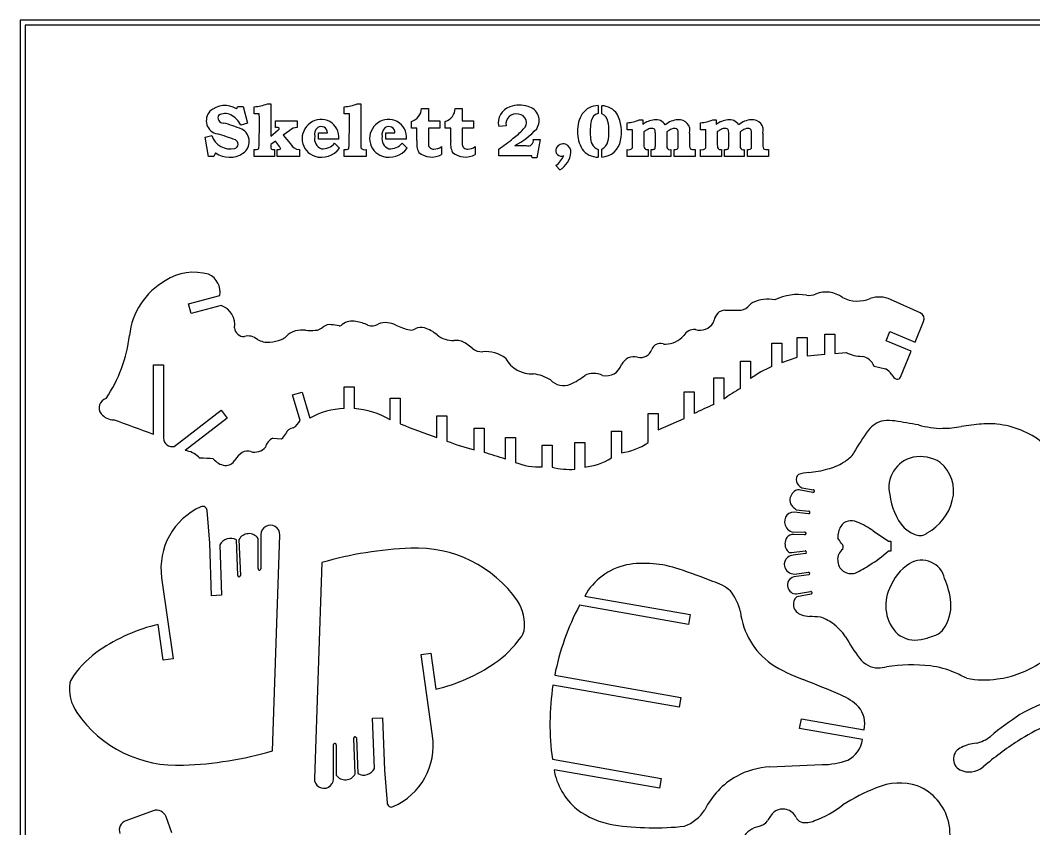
# Model space of a CAD drawing. Extents: x 0 to 427, y 0 to 340.
# Drawn here: x 0 to 210.9, y 172.1 to 340.3 of the extents above; entities that cross this region are included whole.
import ezdxf

# ---------------------------------------------------------------- set-up
doc = ezdxf.new("R2010")
doc.units = 0
doc.layers.add('RED', color=1, linetype='CONTINUOUS')
doc.layers.add('WHITE', color=7, linetype='CONTINUOUS')

msp = doc.modelspace()

# ---------------------------------------------------------------- linework, layer by layer
at = {"layer": 'RED', "linetype": 'CONTINUOUS'}
for p, q in [((425.684122, 339.305709), (1.04, 339.305709)), ((1.04, 339.305709), (1.04, 1.04)), ((51.443153, 322.962697), (52.158851, 322.962697)), ((52.158851, 322.962697), (52.158851, 316.245565)), ((70.148242, 322.962697), (70.878851, 322.962697)), ((70.878851, 322.962697), (70.878851, 315.12743)), ((45.009317, 321.896604), (45.30007, 322.418468)), ((45.30007, 322.418468), (46.366163, 322.418468)), ((46.366163, 322.418468), (47.268242, 318.936891)), ((48.677274, 320.890152), (48.677274, 322.336461)), ((49.758278, 320.890152), (48.677274, 320.890152)), ((67.397274, 320.890152), (67.397274, 322.336461)), ((68.500644, 320.890152), (67.397274, 320.890152)), ((83.507955, 322.015887), (84.939353, 322.015887)), ((84.939353, 322.015887), (84.939353, 319.451299)), ((90.530751, 322.015887), (91.962149, 322.015887)), ((91.962149, 322.015887), (91.962149, 319.451299)), ((120.254622, 322.582482), (120.254622, 320.934884)), ((121.044873, 320.875242), (121.044873, 322.567572)), ((47.268242, 318.936891), (45.881575, 318.53431)), ((53.090751, 318.019902), (53.090751, 319.451299)), ((53.090751, 319.451299), (57.638421, 319.451299)), ((57.638421, 319.451299), (57.638421, 318.019902)), ((81.442866, 317.863342), (81.442866, 319.302195)), ((84.939353, 319.451299), (87.339927, 319.451299)), ((87.339927, 319.451299), (87.339927, 317.863342)), ((88.465662, 317.863342), (88.465662, 319.302195)), ((91.962149, 319.451299), (94.362722, 319.451299)), ((94.362722, 319.451299), (94.362722, 317.863342)), ((126.330608, 317.57259), (126.330608, 319.011443)), ((128.850464, 319.637679), (129.551253, 319.637679)), ((129.551253, 319.637679), (129.551253, 318.646138)), ((141.598851, 317.57259), (141.598851, 319.011443)), ((144.118708, 319.637679), (144.819497, 319.637679)), ((144.819497, 319.637679), (144.819497, 318.646138)), ((52.158851, 316.245565), (53.590249, 317.453307)), ((53.381504, 318.019902), (53.090751, 318.019902)), ((56.114723, 317.397348), (54.73835, 316.402124)), ((62.051898, 315.634238), (62.051898, 316.931443)), ((62.051898, 316.931443), (63.930608, 316.931443)), ((76.097489, 315.634238), (76.097489, 316.931443)), ((76.097489, 316.931443), (77.976199, 316.931443)), ((82.561145, 317.863342), (81.442866, 317.863342)), ((82.561145, 315.318819), (82.561145, 317.863342)), ((87.339927, 317.863342), (84.939353, 317.863342)), ((89.583941, 317.863342), (88.465662, 317.863342)), ((89.583941, 315.318819), (89.583941, 317.863342)), ((94.362722, 317.863342), (91.962149, 317.863342)), ((101.104772, 318.386469), (99.591367, 318.24482)), ((127.448887, 317.57259), (126.330608, 317.57259)), ((129.998565, 317.237106), (129.812185, 317.132733)), ((129.812185, 317.132733), (129.812185, 314.95255)), ((132.182938, 314.217751), (132.182938, 316.782339)), ((134.561145, 317.132733), (134.561145, 314.960383)), ((136.931898, 314.143199), (136.931898, 316.84198)), ((139.310106, 316.836432), (139.310106, 314.678972)), ((142.717131, 317.57259), (141.598851, 317.57259)), ((145.266808, 317.237106), (145.080429, 317.132733)), ((145.080429, 317.132733), (145.080429, 314.95255)), ((147.451181, 314.217751), (147.451181, 316.782339)), ((149.829389, 317.132733), (149.829389, 314.960383)), ((152.200142, 314.143199), (152.200142, 316.84198)), ((154.57835, 316.836432), (154.57835, 314.678972)), ((38.478565, 316.05173), (39.865231, 316.387213)), ((39.209174, 312.018468), (38.478565, 316.05173)), ((53.090751, 315.164561), (52.158851, 314.463773)), ((52.158851, 314.463773), (52.158851, 314.061192)), ((53.948099, 314.061192), (53.090751, 315.164561)), ((54.73835, 316.402124), (56.253834, 314.640442)), ((66.316271, 315.634238), (62.051898, 315.634238)), ((65.429102, 314.784346), (66.450464, 313.740618)), ((80.361862, 315.634238), (76.097489, 315.634238)), ((79.474694, 314.784346), (80.496056, 313.740618)), ((106.770722, 315.560949), (108.21703, 315.560949)), ((108.21703, 315.560949), (107.531152, 311.743889)), ((40.640572, 312.763988), (40.319998, 312.018468)), ((48.677274, 312.018468), (48.677274, 313.457321)), ((52.695626, 313.457321), (52.949102, 313.457321)), ((52.949102, 313.457321), (52.949102, 312.018468)), ((53.470966, 312.018468), (53.470966, 313.457321)), ((53.470966, 313.457321), (53.731898, 313.457321)), ((58.100644, 313.457321), (58.100644, 312.018468)), ((67.397274, 312.018468), (67.397274, 313.457321)), ((72.012041, 313.457321), (72.012041, 312.018468)), ((87.675411, 314.046281), (87.675411, 312.443414)), ((94.698206, 314.046281), (94.698206, 312.443414)), ((99.591367, 312.109193), (99.591367, 313.548046)), ((102.953661, 314.263745), (105.297433, 314.263745)), ((120.254622, 313.487142), (120.254622, 311.846998)), ((121.044873, 311.869364), (121.044873, 313.546783)), ((126.330608, 312.018468), (126.330608, 313.457321)), ((130.684443, 313.457321), (130.684443, 312.018468)), ((131.32559, 312.018468), (131.32559, 313.457321)), ((135.433403, 313.457321), (135.433403, 312.018468)), ((136.07455, 312.018468), (136.07455, 313.457321)), ((140.443296, 313.457321), (140.443296, 312.018468)), ((141.598851, 312.018468), (141.598851, 313.457321)), ((145.952687, 313.457321), (145.952687, 312.018468)), ((146.593834, 312.018468), (146.593834, 313.457321)), ((150.701647, 313.457321), (150.701647, 312.018468)), ((151.342794, 312.018468), (151.342794, 313.457321)), ((155.71154, 313.457321), (155.71154, 312.018468)), ((40.319998, 312.018468), (39.209174, 312.018468)), ((52.949102, 312.018468), (48.677274, 312.018468)), ((58.100644, 312.018468), (53.470966, 312.018468)), ((72.012041, 312.018468), (67.397274, 312.018468)), ((106.465059, 312.109193), (99.591367, 312.109193)), ((106.554521, 311.743889), (106.465059, 312.109193)), ((107.531152, 311.743889), (106.554521, 311.743889)), ((112.329748, 309.207859), (111.494765, 310.124848)), ((130.684443, 312.018468), (126.330608, 312.018468)), ((135.433403, 312.018468), (131.32559, 312.018468)), ((140.443296, 312.018468), (136.07455, 312.018468)), ((145.952687, 312.018468), (141.598851, 312.018468)), ((150.701647, 312.018468), (146.593834, 312.018468)), ((155.71154, 312.018468), (151.342794, 312.018468))]:
    msp.add_line(p, q, dxfattribs=at)
for centre, radius, start, end in [((48.016335, 331.67671), 9.363605, -85.952353, -68.532583), ((66.46566, 332.78433), 10.489322, -84.904535, -69.446669), ((41.560086, 319.48615), 2.838212, 137.373149, 258.420097), ((42.561466, 318.013554), 4.590212, 57.772916, 132.3069), ((42.611048, 318.402114), 2.53359, 62.125443, 121.525391), ((41.742725, 316.523676), 4.601384, 25.910268, 63.503569), ((-111.489596, 319.069112), 161.258156, -1.935862, 0.647038), ((-58.346516, 319.068099), 126.860245, -2.461982, 0.822949), ((80.582465, 322.099552), 2.926686, -72.903346, -1.638126), ((87.605261, 322.099552), 2.926686, -72.903346, -1.638126), ((102.933369, 319.034599), 3.434054, 107.209015, 193.296154), ((103.162096, 318.783763), 2.095334, 75.221717, 190.929968), ((103.922088, 317.121297), 5.567096, 71.453909, 111.106349), ((103.599222, 319.048263), 1.76421, -52.0919, 86.836752), ((105.022289, 319.483817), 2.991576, -34.666975, 77.04812), ((122.545322, 317.467465), 6.537886, 148.577207, 182.280726), ((120.262941, 318.544921), 4.03757, 90.118044, 144.736082), ((120.763272, 319.056406), 1.946125, 105.151096, 169.800782), ((120.897578, 318.556422), 4.013853, 34.196493, 87.896962), ((120.174326, 318.88533), 2.172004, 10.844218, 66.371571), ((117.307758, 317.118618), 7.835053, -13.075555, 28.12751), ((42.216417, 320.033752), 1.069546, 150.417118, 272.948884), ((35.549588, 292.588261), 27.220369, 67.197561, 75.703371), ((62.567938, 315.744724), 3.903817, 124.876154, 251.376628), ((62.62327, 316.022317), 3.713336, -5.998895, 128.027293), ((76.613529, 315.744724), 3.903817, 124.876154, 251.376628), ((76.668861, 316.022317), 3.713336, -5.998895, 128.027293), ((129.212503, 317.18839), 10.598146, 167.949479, 185.777355), ((113.933077, 317.352341), 8.596604, -0.966833, 13.053454), ((125.761201, 326.685456), 7.695109, -85.756469, -66.330642), ((132.397675, 315.103017), 4.544868, 95.381967, 128.777197), ((132.329357, 317.369855), 2.286193, 32.594581, 99.008356), ((137.190731, 314.997516), 4.64798, 93.710997, 129.161665), ((137.148273, 317.413254), 2.237464, -14.939658, 96.631167), ((141.029445, 326.685456), 7.695109, -85.756469, -66.330642), ((147.665918, 315.103017), 4.544868, 95.381967, 128.777197), ((147.597601, 317.369855), 2.286193, 32.594581, 99.008356), ((152.458975, 314.997516), 4.64798, 93.710997, 129.161665), ((152.416517, 317.413254), 2.237464, -14.939658, 96.631167), ((28.576625, 273.566146), 44.890116, 68.858066, 73.946428), ((44.782798, 315.107214), 2.891032, -57.43541, 62.918242), ((53.462482, 316.971666), 1.051359, 71.332557, 94.417411), ((52.037432, 319.366292), 2.46389, -50.932908, -42.340246), ((53.733255, 317.818934), 0.162658, -0.113628, 66.161363), ((53.707086, 317.819427), 0.188828, -36.622478, -0.24742), ((57.588198, 315.966924), 2.053592, 88.598611, 135.849356), ((62.96815, 316.611969), 1.74327, 127.212195, 195.887159), ((62.648799, 316.949949), 1.281942, -0.827176, 124.979968), ((77.013741, 316.611969), 1.74327, 127.212195, 195.887159), ((76.694391, 316.949949), 1.281942, -0.827176, 124.979968), ((193.38721, 317.025937), 108.45109, 179.557586, 181.327), ((200.410006, 317.025937), 108.45109, 179.557586, 181.327), ((93.425188, 328.079645), 15.342347, -53.283059, -42.795494), ((96.00675, 327.880423), 15.286383, -62.970386, -41.345884), ((122.579934, 316.932426), 6.573069, 177.603427, 211.108534), ((113.863979, 317.054691), 8.665822, -12.88675, 1.008955), ((-19.901043, 316.628447), 147.352955, -1.100977, 0.367117), ((134.491647, 311.079722), 7.622412, 120.614262, 126.11847), ((131.543946, 315.65956), 2.189374, 91.227103, 115.253937), ((131.52268, 317.065857), 0.782994, 65.043839, 91.875165), ((131.635232, 317.339866), 0.48727, 26.551833, 63.448167), ((131.316931, 317.182655), 0.842276, 5.742203, 26.43943), ((128.69542, 316.824236), 3.48777, -0.688291, 7.292023), ((138.912558, 311.179933), 7.373643, 120.866351, 126.166275), ((136.386226, 315.455063), 2.408041, 110.251912, 121.456028), ((136.229649, 315.8637), 1.970475, 91.475118, 110.093478), ((136.227382, 317.03049), 0.804492, 60.278639, 93.453316), ((136.339567, 317.207532), 0.5952, 34.578858, 61.20785), ((136.300002, 317.230561), 0.616099, 0.695351, 30.72444), ((132.852615, 316.877155), 4.079434, -0.494029, 5.075249), ((-4.6328, 316.628447), 147.352955, -1.100977, 0.367117), ((149.759891, 311.079722), 7.622412, 120.614262, 126.11847), ((146.812189, 315.65956), 2.189374, 91.227103, 115.253937), ((146.790924, 317.065857), 0.782994, 65.043839, 91.875165), ((146.903476, 317.339866), 0.48727, 26.551833, 63.448167), ((146.585175, 317.182655), 0.842276, 5.742203, 26.43943), ((143.963663, 316.824236), 3.48777, -0.688291, 7.292023), ((154.180801, 311.179933), 7.373643, 120.866351, 126.166275), ((151.65447, 315.455063), 2.408041, 110.251912, 121.456028), ((151.497892, 315.8637), 1.970475, 91.475118, 110.093478), ((151.495626, 317.03049), 0.804492, 60.278639, 93.453316), ((151.60781, 317.207532), 0.5952, 34.578858, 61.20785), ((151.568246, 317.230561), 0.616099, 0.695351, 30.72444), ((148.120859, 316.877155), 4.079434, -0.494029, 5.075249), ((43.738663, 317.622237), 4.065557, -162.315392, -76.634954), ((44.40405, 314.566825), 0.940933, -73.045728, 67.273005), ((58.110687, 315.505961), 2.048664, -155.008775, -90.280881), ((63.376197, 315.648142), 2.14077, 166.861249, 250.928472), ((63.043004, 316.601953), 2.999527, -97.014411, -37.298289), ((96.916092, 314.80096), 26.039287, 179.281631, 182.15421), ((77.421789, 315.648142), 2.14077, 166.861249, 250.928472), ((77.088595, 316.601953), 2.999527, -97.014411, -37.298289), ((86.672462, 314.702099), 4.157315, 171.468934, 206.345764), ((85.976119, 314.550159), 1.011546, -177.972914, -82.751612), ((93.695258, 314.702099), 4.157315, 171.468934, 206.345764), ((92.998914, 314.550159), 1.011546, -177.972914, -82.751612), ((82.88359, 339.181176), 30.597502, -56.903529, -49.886207), ((105.695735, 315.296617), 1.107009, -111.087914, 13.814599), ((112.999702, 313.003392), 1.61193, -5.975699, 152.437299), ((121.283914, 315.901854), 2.624934, 175.199016, 246.913455), ((120.841477, 316.017157), 4.152777, -87.192623, -9.300046), ((120.127324, 315.581481), 2.232015, -65.726965, -11.879838), ((142.891483, 314.680028), 13.082137, 178.806347, 183.579761), ((153.720584, 314.688839), 19.161363, 179.18801, 182.435063), ((142.044887, 314.398939), 2.749081, 174.15347, 196.483462), ((158.159727, 314.680028), 13.082137, 178.806347, 183.579761), ((168.988828, 314.688839), 19.161363, 179.18801, 182.435063), ((157.313131, 314.398939), 2.749081, 174.15347, 196.483462), ((43.557583, 316.861538), 5.029798, -125.446738, -56.429189), ((48.892272, 315.269837), 1.825223, -96.764729, -64.553054), ((53.765259, 314.032708), 1.60666, 178.984176, 190.204331), ((52.467944, 313.765902), 0.284491, -176.406998, -120.279989), ((52.645529, 314.288034), 0.832222, -112.690525, -86.548931), ((53.799625, 314.287895), 0.833331, -94.661681, -69.078115), ((52.684041, 312.960272), 1.676266, 30.589905, 41.053937), ((54.037705, 313.64645), 0.149309, -66.516347, -3.918839), ((53.803642, 313.605803), 0.384231, 4.544371, 32.687013), ((62.696427, 316.491665), 4.654144, -107.185681, -36.23483), ((67.641532, 315.120374), 1.680895, -98.355454, -63.306087), ((71.700386, 314.395113), 0.988222, -144.565153, -71.616871), ((76.742018, 316.491665), 4.654144, -107.185681, -36.23483), ((85.602784, 315.982979), 4.101744, -130.352399, -59.648479), ((86.092206, 316.30498), 2.758306, -89.760293, -54.971981), ((92.62558, 315.982979), 4.101744, -130.352399, -59.648479), ((93.115002, 316.30498), 2.758306, -89.760293, -54.971981), ((112.575854, 313.213889), 1.138825, 151.958548, 300.700084), ((108.576725, 314.13415), 4.958777, -53.952211, -22.523009), ((109.942661, 313.229634), 4.676843, -59.309151, -4.833272), ((120.281515, 315.97219), 4.12528, -143.810364, -90.373523), ((126.630426, 314.423245), 1.011386, -107.244077, -38.247766), ((130.459536, 314.078637), 0.66077, -160.971922, -70.10055), ((131.373613, 317.692105), 4.235056, -90.649711, -85.146981), ((131.716804, 314.091535), 0.619487, -88.603822, -61.205136), ((131.742721, 313.88404), 0.432123, -50.909464, -30.293126), ((131.637215, 313.893775), 0.530031, -25.442998, -3.664148), ((129.104799, 314.182721), 3.078338, -6.019566, 0.652015), ((135.202586, 314.071715), 0.656321, -162.534114, -69.409619), ((136.180347, 315.824703), 2.369745, -92.558813, -77.68264), ((136.583198, 313.807376), 0.31507, -70.980421, -26.647729), ((136.430331, 313.885687), 0.486824, -26.816139, -5.235596), ((134.697015, 314.115926), 2.23505, -7.058838, 0.699177), ((140.182864, 315.182221), 1.74445, -116.34249, -81.414104), ((141.89867, 314.423245), 1.011386, -107.244077, -38.247766), ((145.72778, 314.078637), 0.66077, -160.971922, -70.10055), ((146.641856, 317.692105), 4.235056, -90.649711, -85.146981), ((146.985048, 314.091535), 0.619487, -88.603822, -61.205136), ((147.010965, 313.88404), 0.432123, -50.909464, -30.293126), ((146.905459, 313.893775), 0.530031, -25.442998, -3.664148), ((144.373043, 314.182721), 3.078338, -6.019566, 0.652015), ((150.470829, 314.071715), 0.656321, -162.534114, -69.409619), ((151.448591, 315.824703), 2.369745, -92.558813, -77.68264), ((151.851442, 313.807376), 0.31507, -70.980421, -26.647729), ((151.698575, 313.885687), 0.486824, -26.816139, -5.235596), ((149.965259, 314.115926), 2.23505, -7.058838, 0.699177), ((155.451107, 315.182221), 1.74445, -116.34249, -81.414104)]:
    msp.add_arc(centre, radius, start, end, dxfattribs=at)
at = {"layer": 'WHITE', "linetype": 'CONTINUOUS'}
for p, q in [((426.724122, 340.345709), (0, 340.345709)), ((0, 340.345709), (0, 0)), ((35.033874, 281.369502), (41.533829, 283.047785)), ((35.553873, 279.355551), (35.033874, 281.369502)), ((41.802441, 280.968924), (35.553873, 279.355551)), ((187.324966, 279.441567), (181.124596, 282.271979)), ((186.244182, 273.375585), (188.028564, 277.645438)), ((161.721836, 270.203283), (161.721836, 274.363283)), ((161.721836, 274.363283), (163.801836, 274.363283)), ((163.801836, 274.363283), (163.801836, 270.487496)), ((167.428657, 270.883606), (167.428657, 275.043451)), ((167.428657, 275.043451), (169.508657, 275.043451)), ((169.508657, 275.043451), (169.508657, 271.024612)), ((180.213553, 273.653423), (181.019303, 275.571017)), ((181.019303, 275.571017), (186.244182, 273.375585)), ((94.088006, 272.093525), (92.678485, 273.134437)), ((156.456184, 268.271589), (156.456184, 273.147927)), ((156.456184, 273.147927), (158.536184, 273.147927)), ((158.536184, 273.147927), (158.536184, 269.10488)), ((185.442161, 271.456425), (180.213553, 273.653423)), ((158.536184, 269.10488), (161.721836, 270.203283)), ((163.801836, 270.487496), (167.428657, 270.883606)), ((169.508657, 271.024612), (171.933954, 271.194762)), ((183.192716, 266.073724), (185.442161, 271.456425)), ((27.706616, 254.132984), (27.756908, 268.616518)), ((27.756908, 268.616518), (29.836896, 268.609664)), ((29.836896, 268.609664), (29.786601, 253.347421)), ((149.940514, 263.745015), (149.940514, 269.436658)), ((149.940514, 269.436658), (152.020514, 269.436658)), ((152.020514, 269.436658), (152.020513, 265.80977)), ((177.720917, 268.34046), (180.06267, 267.808399)), ((144.337832, 260.382988), (144.337832, 265.929655)), ((144.337832, 265.929655), (146.417832, 265.929655)), ((146.417832, 265.929655), (146.417831, 261.502299)), ((67.428536, 259.576033), (67.428536, 264.0827)), ((67.428536, 264.0827), (69.508536, 264.0827)), ((69.508536, 264.0827), (69.508086, 259.527964)), ((56.693907, 262.408785), (58.692886, 262.98366)), ((58.226906, 257.078173), (56.693907, 262.408785)), ((58.692886, 262.98366), (60.249692, 257.570268)), ((76.992937, 257.228042), (76.992937, 261.734709)), ((76.992937, 261.734709), (79.072937, 261.734709)), ((79.072937, 261.734709), (79.072937, 256.37594)), ((138.151146, 257.449581), (138.151146, 262.996248)), ((138.151146, 262.996248), (140.231146, 262.996248)), ((140.231146, 262.996248), (140.231146, 258.494816)), ((32.030072, 251.669029), (41.823916, 259.221638)), ((43.094108, 257.574517), (34.333611, 250.818781)), ((41.823916, 259.221638), (43.094108, 257.574517)), ((86.672766, 253.519825), (86.672766, 258.026491)), ((86.672766, 258.026491), (88.752765, 258.026491)), ((88.752765, 258.026491), (88.752765, 252.788305)), ((130.662517, 252.458548), (130.662517, 258.541149)), ((130.662517, 258.541149), (132.742516, 258.541149)), ((132.742516, 258.541149), (132.742516, 255.14795)), ((132.742516, 255.14795), (138.151146, 257.449581)), ((94.49846, 250.975715), (94.49846, 255.482382)), ((94.49846, 255.482382), (96.57846, 255.482382)), ((96.57846, 255.482382), (96.578462, 250.387724)), ((199.613683, 256.276459), (195.848835, 255.786284)), ((52.561204, 253.354701), (54.379444, 253.222938)), ((101.01586, 249.016113), (101.01586, 253.52278)), ((101.01586, 253.52278), (103.087208, 253.52278)), ((103.087208, 253.52278), (103.087208, 248.344183)), ((123.035851, 249.262863), (123.035851, 254.80953)), ((123.035851, 254.80953), (125.11585, 254.80953)), ((125.11585, 254.80953), (125.11585, 250.344024)), ((108.633875, 247.429313), (108.633875, 251.935979)), ((108.633875, 251.935979), (110.713875, 251.935979)), ((110.713875, 251.935979), (110.713876, 247.343965)), ((115.397354, 246.914023), (115.397354, 252.46069)), ((115.397354, 252.46069), (117.477354, 252.46069)), ((117.477354, 252.46069), (117.477354, 247.357232)), ((162.638643, 243.077191), (165.084217, 242.641469)), ((164.989358, 242.109054), (162.382743, 242.573468)), ((165.295702, 242.338286), (165.29254, 242.320539)), ((161.548448, 238.47805), (164.112472, 238.204251)), ((39.435693, 231.527782), (38.885107, 238.308715)), ((164.05505, 237.666509), (161.057981, 237.98655)), ((164.344626, 237.916587), (164.342713, 237.898663)), ((45.278942, 224.798505), (44.973168, 232.213525)), ((45.512607, 232.257667), (45.819282, 224.820788)), ((49.503215, 226.268893), (49.503215, 232.525281)), ((52.468795, 188.315013), (54.029031, 233.22537)), ((160.576709, 233.904522), (163.290807, 233.802897)), ((163.270572, 233.262476), (160.990401, 233.347852)), ((163.54223, 233.531913), (163.541556, 233.513899)), ((177.531238, 234.073382), (180.735294, 231.926698)), ((39.819742, 220.6037), (39.435693, 231.527782)), ((41.529814, 231.162664), (41.898458, 220.676779)), ((180.735294, 231.926698), (181.170949, 231.926698)), ((181.170949, 231.926698), (181.170949, 229.846698)), ((160.554757, 229.559647), (163.339106, 229.911936)), ((163.40699, 229.375413), (160.840639, 229.050707)), ((163.631236, 229.685427), (163.633499, 229.667543)), ((181.170949, 229.846698), (180.61714, 229.846698)), ((62.767696, 227.475203), (61.207461, 182.564846)), ((29.425023, 224.344394), (31.826328, 207.460216)), ((45.568881, 224.548853), (45.55087, 224.54811)), ((164.114082, 224.968367), (160.977092, 224.531536)), ((161.137004, 225.099822), (164.039494, 225.503998)), ((164.334433, 225.28116), (164.33692, 225.263305)), ((41.898458, 220.676779), (39.819742, 220.6037)), ((117.476211, 220.529849), (139.432469, 216.658368)), ((161.565204, 220.95369), (164.491356, 221.472701)), ((164.589772, 220.940932), (161.636538, 220.394367)), ((164.795946, 221.263247), (164.799227, 221.245521)), ((139.071281, 214.609968), (116.4013, 218.607298)), ((139.432469, 216.658368), (139.071281, 214.609968)), ((29.767051, 207.167341), (28.707396, 214.618037)), ((31.826328, 207.460216), (29.767051, 207.167341)), ((83.410163, 208.33), (85.469441, 208.622875)), ((85.811468, 191.445821), (83.410163, 208.33)), ((85.469441, 208.622875), (86.529095, 201.172179)), ((111.238046, 204.052139), (137.508504, 199.419948)), ((137.147316, 197.371548), (110.876858, 202.003739)), ((137.508504, 199.419948), (137.147316, 197.371548)), ((73.338034, 195.113437), (75.41675, 195.186516)), ((73.706678, 184.627552), (73.338034, 195.113437)), ((75.41675, 195.186516), (75.800799, 184.262434)), ((162.215606, 192.951332), (162.576794, 194.999733)), ((162.576794, 194.999733), (175.616836, 192.700421)), ((175.267052, 190.65001), (162.215606, 192.951332)), ((69.723885, 183.532548), (69.417209, 190.969428)), ((69.667611, 191.241363), (69.685622, 191.242105)), ((69.95755, 190.99171), (70.263324, 183.57669)), ((65.733277, 189.521323), (65.733277, 183.264934)), ((110.750572, 186.560427), (133.420553, 182.563098)), ((75.800799, 184.262434), (76.351384, 177.481501)), ((133.059365, 180.514697), (111.101646, 184.386436)), ((155.988012, 184.972705), (166.891169, 185.437211)), ((133.420553, 182.563098), (133.059365, 180.514697)), ((27.675532, 175.839238), (21.973947, 173.76403)), ((31.564929, 171.23472), (30.341495, 174.596079))]:
    msp.add_line(p, q, dxfattribs=at)
for centre, radius, start, end in [((36.170214, 276.924645), 10.985588, 73.947827, 123.006603), ((37.485225, 283.751165), 4.109251, -9.855852, 65.215233), ((37.559531, 273.181425), 14.907134, 119.645546, 173.946051), ((161.924114, 272.383975), 10.894776, 80.798891, 116.413872), ((164.220513, 286.560631), 3.466666, -99.201112, -67.492091), ((167.716115, 278.124794), 5.66474, 52.818668, 112.507908), ((178.822262, 277.006494), 5.746832, 66.382636, 109.276007), ((40.540662, 277.054387), 4.112869, -10.178573, 72.134232), ((149.455958, 282.948322), 2.986023, -78.817115, -39.43189), ((153.368854, 279.730584), 2.08, 115.763449, 140.568117), ((155.546626, 275.218302), 7.090327, 77.53065, 115.763448), ((174.266692, 289.088412), 7.168426, -115.864193, -68.231784), ((146.874885, 277.599331), 2.462759, 95.016479, 172.104886), ((148.663023, 311.694744), 31.705452, -93.62297, -87.519759), ((186.749126, 278.180118), 1.386667, -22.680172, 65.463722), ((61.27016, 278.345667), 2.519803, -87.66416, -45.002078), ((64.457008, 274.577051), 2.43346, 83.857194, 125.269687), ((63.60794, 262.66523), 14.374189, 79.00118, 85.573249), ((66.470263, 277.415875), 0.651618, -100.602094, -32.632509), ((69.12409, 274.157266), 3.589328, 78.098126, 125.907611), ((67.561972, 265.453145), 12.431352, 67.248976, 79.326828), ((73.256705, 279.411526), 2.647345, -109.580054, -61.674778), ((75.898141, 274.511016), 2.919716, 78.774696, 118.325223), ((76.025916, 272.497358), 4.897378, 64.206973, 84.838337), ((84.197955, 289.796119), 14.234773, -115.112009, -102.690789), ((83.49102, 273.36994), 3.05798, 77.563796, 115.508599), ((81.799747, 269.19789), 7.534096, 48.724576, 71.826778), ((141.461672, 279.134789), 3.277256, -106.854329, -32.173156), ((143.061947, 278.128088), 1.386667, -32.173148, -7.895112), ((-6.927586, 278.31194), 29.875783, -33.945161, -6.840416), ((46.500456, 276.464099), 1.916523, -175.915028, -84.957377), ((47.427109, 271.7633), 2.892821, 48.432022, 105.194463), ((53.864463, 275.787117), 1.920573, -75.510483, -40.450294), ((58.196764, 271.91502), 3.890715, 104.023572, 137.549462), ((58.832711, 268.194846), 7.659402, 85.928949, 101.895016), ((60.403804, 284.184362), 8.412405, -97.014488, -83.385206), ((81.368225, 277.290147), 1.412723, -102.156651, -55.218475), ((90.178146, 279.190272), 5.51061, -128.206669, -89.172317), ((133.983058, 278.5467), 5.625574, -86.80199, -42.903404), ((140.364545, 273.371643), 2.63077, 86.798514, 149.243121), ((51.610256, 277.96793), 4.631265, -119.261375, -86.175895), ((51.449701, 280.665909), 7.333971, -86.330119, -66.747833), ((90.798445, 270.437205), 3.287797, 55.122502, 99.465605), ((133.204326, 271.217909), 1.871993, 71.847858, 160.544934), ((134.219533, 274.314394), 1.386666, -108.152149, -86.80199), ((96.01978, 274.279408), 2.917162, -131.46864, -85.052136), ((96.865587, 264.509399), 6.88939, 52.833123, 94.94786), ((127.814108, 267.343974), 3.001385, 76.762568, 153.223438), ((129.145467, 272.591288), 2.413216, -105.479733, -18.10373), ((175.271432, 277.873284), 7.466017, -116.55281, -90.499123), ((174.708458, 267.238885), 3.20755, 20.0861, 81.069364), ((106.378539, 272.791388), 6.035417, -152.445069, -85.754035), ((121.952937, 269.681196), 3.330627, -103.227064, -17.203018), ((165.220597, 247.253019), 22.772685, 112.635368, 125.42561), ((105.380675, 257.134141), 9.746069, 59.488931, 81.475302), ((109.50735, 276.079828), 12.514264, -66.238865, -50.445042), ((119.34207, 262.463158), 4.384604, 65.060962, 115.178868), ((178.766414, 265.119763), 2.984802, 28.833318, 64.260161), ((183.011665, 267.456825), 1.861228, -151.166687, -107.297538), ((182.63196, 266.237549), 0.584197, -107.297547, -16.28578), ((113.064923, 267.998891), 3.684889, -137.94692, -66.238865), ((175.732387, 219.345229), 51.34746, 120.15234, 124.813404), ((18.440476, 259.691685), 2.023719, 106.77092, 218.191722), ((68.308102, 242.578165), 17.020609, 92.962166, 118.25849), ((68.169415, 241.842115), 17.73644, 60.166591, 85.671443), ((194.813535, 145.190659), 125.765931, 113.662375, 115.721667), ((19.532312, 260.673004), 3.489915, -140.22892, -91.899941), ((-51.782391, 51.007126), 218.125231, 68.628161, 70.948773), ((57.075454, 253.614949), 1.946511, 97.44002, 159.646461), ((55.197322, 258.442674), 3.322686, -60.699644, -24.246439), ((152.421389, 440.009406), 197.740348, -111.773179, -109.420573), ((180.585487, 252.023516), 5.047673, 99.284839, 144.326082), ((180.661319, 246.748265), 10.295354, 82.539622, 94.960547), ((165.676346, 143.75056), 114.376468, 79.269962, 81.795782), ((192.283183, 276.143021), 20.708719, -104.863177, -97.884304), ((191.2198, 262.823678), 7.409922, -103.877913, -84.358338), ((191.963497, 278.039309), 22.589666, -90.038687, -80.096095), ((201.515488, 238.431666), 17.945849, 84.342232, 96.083324), ((201.505467, 238.330517), 18.047494, 51.418898, 84.342231), ((31.601861, 253.435245), 1.817384, -177.230134, -76.371872), ((53.493191, 251.037612), 2.497499, 111.911131, 169.318724), ((52.935871, 255.288508), 2.520016, -55.051308, -23.294019), ((228.466204, 217.650777), 63.98873, 144.326087, 149.217665), ((48.798848, 253.43697), 2.96108, -105.468048, -40.841604), ((106.274183, 298.316228), 48.783111, -111.049217, -103.968556), ((123.587679, 262.684684), 12.434918, -82.940875, -55.323011), ((33.478953, 245.495771), 5.391185, 47.466001, 80.878494), ((37.521332, 249.696367), 0.458478, -150.184474, -101.323221), ((31.168267, 117.549785), 131.845869, 86.082055, 87.277266), ((43.013687, 251.294424), 3.594054, -142.117592, -96.691808), ((49.636865, 245.566063), 5.94943, 125.672944, 146.682377), ((47.289243, 248.479568), 2.223343, 71.108098, 120.302844), ((63.93937, 136.93097), 118.058229, 71.696372, 73.9506), ((116.13191, 260.341276), 13.053568, -84.083963, -58.069311), ((168.652449, 253.3126), 5.640751, -61.517042, -45.725925), ((171.009893, 251.465227), 2.701825, -54.203626, -23.247581), ((187.243304, 243.110348), 6.450946, 102.613663, 193.256353), ((187.322342, 241.859691), 7.691175, 57.49715, 101.153522), ((42.810928, 249.808559), 2.094875, -95.91962, -27.724955), ((107.759781, 259.401443), 12.003997, -112.907926, -85.824202), ((114.365918, 261.402492), 14.525137, -104.562096, -85.927975), ((162.643099, 265.295502), 19.092968, -85.648958, -73.461934), ((165.718365, 257.240003), 10.515757, -77.033213, -57.667617), ((186.623209, 242.427916), 7.640225, -15.182707, 50.770232), ((162.968211, 244.760292), 1.47277, 132.65636, 195.270064), ((165.03055, 235.808053), 10.491607, 95.134432, 106.959109), ((161.981569, 241.368851), 1.269662, 71.580698, 120.857193), ((163.491795, 244.903235), 2.015516, -164.729924, -115.042621), ((165.038368, 242.384135), 0.261387, -10.102333, 79.897813), ((162.525384, 240.455523), 2.33263, 120.817682, 180.576253), ((165.035206, 242.366388), 0.261387, -100.102138, -10.102333), ((193.194562, 242.874375), 12.293341, -174.19549, -138.568717), ((43.264319, 226.312649), 13.97856, 113.930157, 188.094447), ((37.984331, 238.277047), 0.901333, 2.013477, 115.640898), ((162.059632, 240.45058), 1.866852, -179.431679, -135.920654), ((163.952138, 242.286462), 4.503523, -135.891054, -122.258181), ((183.693135, 242.980006), 10.615209, -61.370814, -13.916558), ((161.334402, 236.004079), 2.254725, 156.269275, 214.105338), ((160.924625, 236.184484), 1.806993, 85.767732, 156.276932), ((164.082804, 237.926417), 0.261386, -96.095305, -6.095276), ((164.084717, 237.944342), 0.261386, -6.095305, 83.904724), ((52.047016, 233.294227), 1.98321, -1.989718, 179.53218), ((161.240996, 235.940825), 2.141917, -145.894668, -108.067489), ((174.360504, 232.858748), 4.195506, 148.903833, 183.931954), ((172.950202, 233.611851), 2.600243, 62.172278, 147.063522), ((168.578763, 221.675909), 15.291963, 54.166159, 68.57751), ((188.78043, 239.919334), 7.063741, -132.83762, -109.542353), ((43.76326, 230.011182), 2.512806, 61.216803, 152.726055), ((47.590175, 231.164765), 2.347493, 35.419692, 152.253447), ((735.420577, 227.714359), 685.379551, 179.53218, 180.129645), ((161.393595, 231.413755), 2.242899, 145.666341, 212.786964), ((160.825359, 231.801869), 1.554768, 83.906445, 145.666346), ((163.280353, 233.523679), 0.261387, -92.14435, -2.14435), ((163.281026, 233.541693), 0.261387, -2.14435, 87.85565), ((158.664763, 223.641199), 14.567944, 32.601477, 37.805281), ((187.268471, 235.410212), 2.310122, -111.612665, -49.155944), ((83.863826, 155.621784), 74.886317, 91.989807, 106.362214), ((82.534144, 205.047425), 25.447257, 34.607069, 92.86178), ((162.364854, 232.084971), 3.423115, -146.571434, -139.71711), ((172.77491, 228.163177), 2.649405, 126.820749, 184.272265), ((170.280678, 230.725378), 1.008134, -25.960672, 49.35396), ((160.827635, 227.146508), 1.802667, 128.166282, 194.181058), ((161.198635, 226.674479), 2.403044, 98.567594, 128.166284), ((160.441618, 230.453851), 0.901332, -139.769707, -82.788922), ((163.371916, 229.652617), 0.261387, 7.211007, 97.211013), ((163.374179, 229.634732), 0.261387, -82.788968, 7.211013), ((172.945358, 227.994053), 2.812633, -179.424588, -72.672371), ((165.530573, 246.301504), 22.324094, -59.557932, -47.483885), ((187.623758, 223.111821), 4.87981, 12.778485, 120.547319), ((49.770224, 226.202007), 0.275259, 165.936871, 351.964908), ((129.108434, 214.013547), 13.333071, 102.835453, 150.742709), ((129.881979, 205.188684), 22.142144, 70.867811, 99.712589), ((107.294016, 133.300852), 97.487723, 67.805777, 72.173157), ((161.140988, 227.225689), 2.125871, -165.818922, -90.107373), ((166.684585, 241.295577), 17.491624, -66.057394, -54.502297), ((190.804789, 218.453209), 10.515186, 122.573607, 159.800193), ((45.540106, 224.809275), 0.261386, -177.638626, -87.63992), ((45.558117, 224.810018), 0.261387, -87.63992, 2.361373), ((161.537241, 222.7785), 1.840354, 107.720284, 194.57353), ((164.075545, 225.245109), 0.261386, 7.927531, 97.927503), ((164.078032, 225.227255), 0.261386, -82.072469, 7.927503), ((175.494651, 217.040529), 18.339514, 6.651408, 22.948424), ((141.619475, 214.425744), 9.475652, 49.076471, 74.700576), ((139.228144, 214.856106), 10.918578, 12.584952, 38.047608), ((161.517933, 222.77348), 1.820404, -165.426475, -88.512032), ((188.34459, 218.536735), 8.213738, 154.413338, 226.011676), ((96.198133, 214.587318), 8.783228, -8.294636, 34.009743), ((162.966939, 218.823239), 2.058741, 130.257288, 191.575999), ((164.538924, 221.215679), 0.261387, 10.485253, 100.48532), ((164.542205, 221.197954), 0.261387, -79.514747, 10.485174), ((163.081659, 193.854668), 52.837001, 152.064875, 168.872164), ((163.283724, 218.887676), 2.382013, -168.434637, -107.142654), ((184.777123, 218.706172), 8.945366, -35.250486, 2.938613), ((165.477283, 219.153705), 15.710481, -172.985456, -125.777514), ((164.5081, 222.076616), 5.794736, -109.417742, -92.482295), ((162.16862, 174.588749), 41.750838, 83.997382, 87.13269), ((165.957989, 212.949698), 3.213148, 56.348358, 79.660823), ((161.814754, 203.599097), 13.40518, 57.406888, 63.774705), ((36.786733, 179.725251), 35.815948, 103.036945, 124.488893), ((100.317854, 214.667838), 4.766116, -35.995421, -16.424411), ((162.131617, 205.537305), 11.627518, 33.979431, 53.574837), ((188.946602, 216.128191), 4.063703, -75.715319, -39.500408), ((85.798565, 225.214946), 22.711903, -55.292553, -35.995421), ((212.359837, 235.321771), 46.791834, -150.155431, -143.661421), ((186.254734, 217.168487), 5.804316, -128.517788, -77.791398), ((185.616675, 222.848676), 11.50548, -80.668825, -67.87869), ((29.437927, 190.575269), 22.711903, 124.707447, 144.004579), ((178.677842, 210.544953), 4.97835, -143.661414, -91.2087), ((78.449759, 236.064965), 35.815948, -76.963055, -55.511107), ((174.024449, 234.2085), 32.974263, -122.531058, -109.680271), ((176.318046, 227.867489), 22.413481, -84.226315, -79.82119), ((185.567262, 169.911058), 36.283168, 83.877695, 98.38074), ((187.282135, 188.24326), 17.874381, 66.256961, 83.076116), ((200.433411, 224.707178), 21.643056, -82.159658, -56.560749), ((14.918638, 201.122378), 4.766116, 144.004579, 163.575589), ((94.016088, 24.644744), 191.351863, 66.363432, 68.894376), ((166.457755, 141.147123), 69.369025, 63.861979, 66.174995), ((200.68006, 222.915976), 19.834952, -100.641604, -82.159659), ((19.038359, 201.202898), 8.783228, 171.705364, 214.009743), ((163.081659, 193.854668), 52.837001, 171.127836, 187.935125), ((225.293735, 166.173851), 34.301054, 86.040497, 120.118474), ((166.234168, 189.051194), 11.785802, 45.630849, 67.546727), ((32.702348, 210.742791), 25.447257, -145.392931, -87.13822), ((170.315353, 193.957967), 5.448591, -13.344288, 40.220169), ((248.65221, 133.993593), 73.969035, 123.262661, 129.184164), ((228.319938, 159.402656), 37.212615, 113.375738, 123.774744), ((65.466268, 189.588208), 0.275259, -14.063129, 171.964908), ((69.678374, 190.980198), 0.261387, 92.36008, 182.361373), ((69.696386, 190.980941), 0.261386, 2.361374, 92.36008), ((71.972172, 189.477566), 13.97856, -66.069843, 8.094447), ((169.833973, 191.310674), 5.473101, -64.020762, -6.933143), ((199.678268, 181.580007), 8.339375, 95.141207, 116.690361), ((197.282951, 197.110301), 7.410057, -77.149778, -51.285905), ((243.291546, 134.655852), 66.119077, 122.637205, 130.44318), ((31.372666, 260.168432), 74.886317, -88.010193, -73.637786), ((-620.184086, 188.075857), 685.379551, -0.46782, 0.129645), ((196.786314, 186.621138), 2.556458, 109.511146, 241.800752), ((166.804332, 201.356453), 15.919479, -89.687465, -70.067681), ((67.646316, 184.62545), 2.347493, -144.580308, -27.746553), ((71.473231, 185.779034), 2.512806, -118.783197, -27.273945), ((124.460978, 186.623841), 13.545395, -170.492409, -129.652034), ((156.806298, 168.903498), 16.090029, 92.915132, 118.837477), ((197.52686, 188.342647), 4.426501, -116.117042, -49.519087), ((63.189475, 182.495988), 1.98321, 178.010282, 359.53218), ((157.235936, 168.620654), 16.546764, 119.668325, 153.275207), ((182.989872, 169.460149), 12.150711, 71.813863, 113.594089), ((192.954542, 143.16174), 40.263235, 111.609431, 122.639828), ((182.72444, 170.993375), 10.801659, 14.22736, 67.935012), ((77.252161, 177.513169), 0.901333, -177.986523, -64.359102), ((28.386934, 173.884677), 2.08, 20, 110), ((126.428115, 190.35741), 17.696569, -126.840888, -99.510999), ((135.117179, 180.763746), 8.716499, -68.998847, -32.644685), ((161.032107, 171.119878), 6.070281, 132.277137, 154.525655), ((158.73821, 173.188283), 3.012287, 24.48277, 126.450544), ((157.311264, 195.185967), 22.853388, -69.438955, -52.453252), ((22.685349, 171.80947), 2.08, 110, 200), ((152.992344, 175.78663), 3.283054, -77.364065, -38.771077), ((163.118922, 175.182681), 1.801055, -155.5293, -111.447137), ((163.520325, 177.509675), 4.141278, -104.829681, -63.973069), ((180.373963, 170.682705), 13.159302, -37.362956, 13.023227), ((132.002987, 232.725907), 60.422526, -98.086007, -84.07418), ((154.741089, 167.668349), 5.021628, 101.842624, 148.853474)]:
    msp.add_arc(centre, radius, start, end, dxfattribs=at)

doc.saveas('drawing.dxf')
